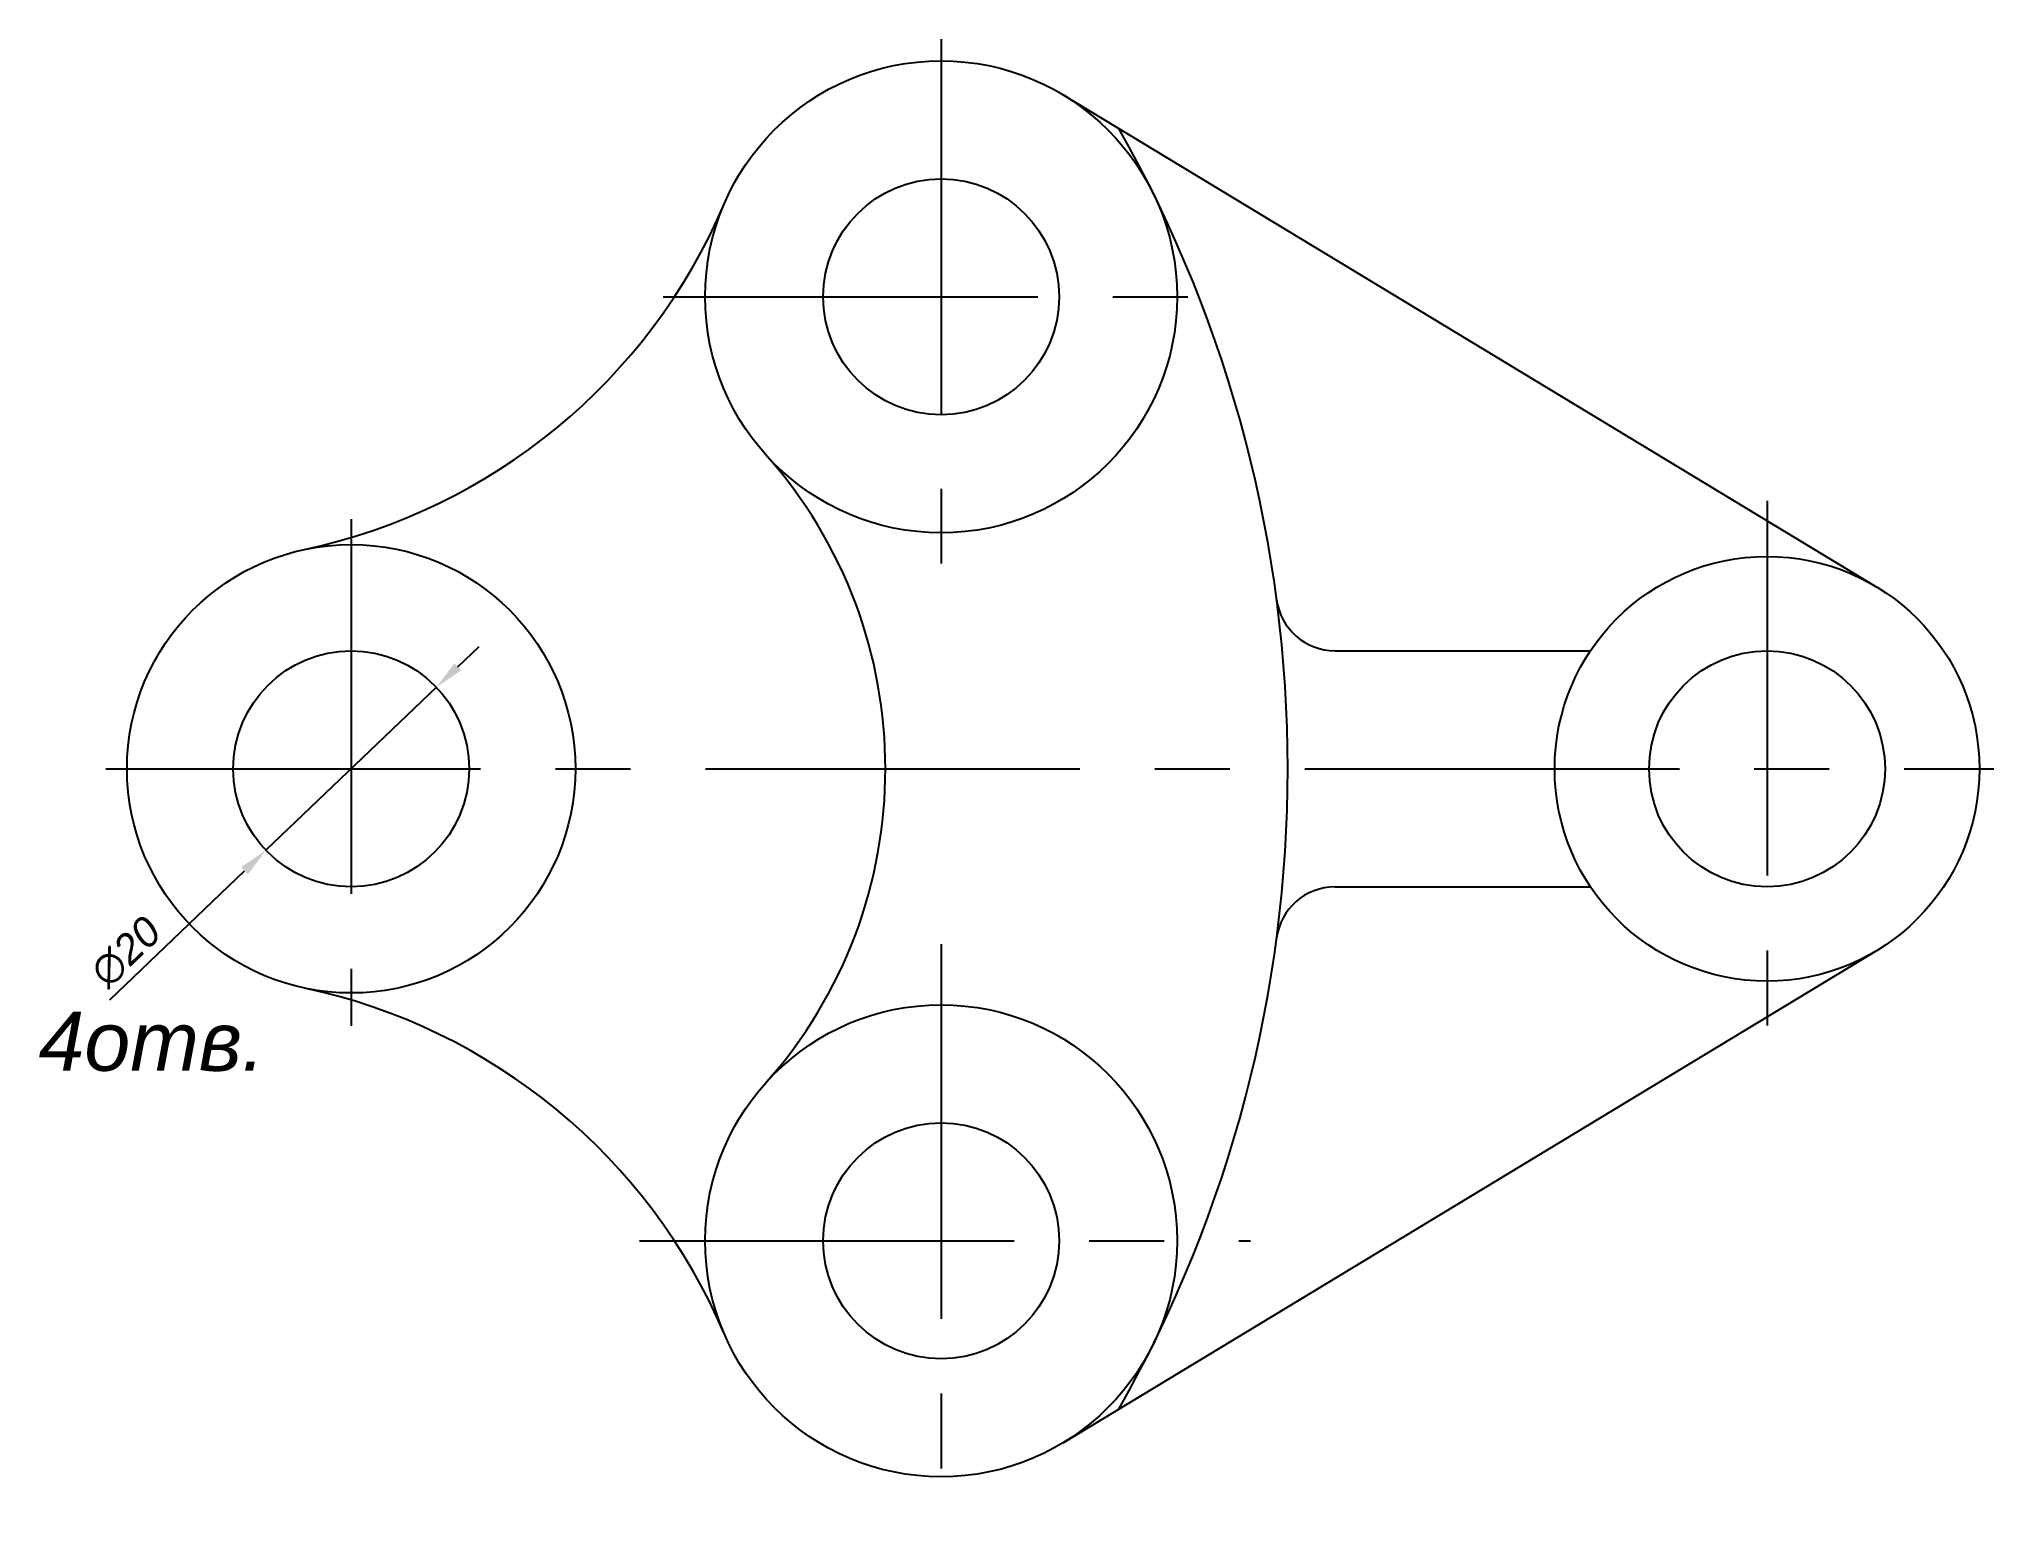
# Model space of a CAD drawing. Header units: millimetres. Extents: x 2466 to 2632, y 1421 to 1545.
import ezdxf

# ---------------------------------------------------------------- set-up
doc = ezdxf.new("R2010")
doc.units = ezdxf.units.MM
doc.linetypes.add('осевая', pattern=[50.8, 31.75, -6.35, 6.35, -6.35])
doc.layers.add('1-оси', color=51, linetype='осевая')
doc.layers.add('3', color=210, linetype='Continuous')
doc.styles.get("Standard").update_dxf_attribs({"font": 'ariali.ttf'})
doc.dimstyles.new('ISO-25', dxfattribs={"dimtxt": 2.5, "dimasz": 2.5, "dimexe": 1.25, "dimexo": 0.625, "dimtad": 1, "dimtxsty": 'Standard', "dimcen": 2.5, "dimadec": 0, "dimazin": 0, "dimtfac": 1, "dimtmove": 0, "dimatfit": 3, "dimfxl": 1, "dimarcsym": 0})

# ---------------------------------------------------------------- blocks, each defined once
blk = doc.blocks.new('*D7')
at = {"layer": '3', "color": 0, "lineweight": -2, "transparency": 16777216}
for p, q in [((2501.81, 1492.18), (2503.62, 1493.91)), ((2500, 1490.45), (2485.55, 1476.63)), ((2472.32, 1463.97), (2483.74, 1474.9))]:
    blk.add_line(p, q, dxfattribs=at)
at = {"layer": '3', "color": 0, "transparency": 16777216}
for points in [[(2501.52, 1492.48), (2502.1, 1491.88), (2500, 1490.45)], [(2483.46, 1475.2), (2484.03, 1474.6), (2485.55, 1476.63)]]:
    blk.add_solid(points, dxfattribs=at)
at = {"layer": 'Defpoints', "color": 0, "transparency": 16777216}
for p in [(2500, 1490.45), (2485.55, 1476.63)]:
    blk.add_point(p, dxfattribs=at)
at = {"layer": '3', "color": 0, "transparency": 16777216, "insert": (2473.69, 1468.01), "char_height": 2.5, "attachment_point": 5, "rotation": 43.727}
blk.add_mtext('∅20', dxfattribs=at)

msp = doc.modelspace()

# ---------------------------------------------------------------- linework, layer by layer
for p, q in [((2553.127, 1540.653), (2622.092, 1498.941)), ((2576.172, 1493.539), (2597.81, 1493.539)), ((2576.172, 1473.539), (2597.81, 1473.539)), ((2553.127, 1426.426), (2622.092, 1468.137)), ((2553.127, 1426.426), (2622.092, 1468.137)), ((2583.262, 1446.178), (2583.262, 1446.178))]:
    msp.add_line(p, q)
for centre, radius in [((2542.777, 1523.539), 20), ((2542.777, 1523.539), 10), ((2492.777, 1483.539), 19), ((2612.777, 1483.539), 18), ((2492.777, 1483.539), 10), ((2612.777, 1483.539), 10), ((2542.777, 1443.539), 20), ((2542.777, 1443.539), 10)]:
    msp.add_circle(centre, radius)
for centre, radius, start, end in [((2462.154, 1483.539), 110, 330.44157, 29.55843), ((2478.398, 1551.025), 50, 282.02745, 336.88068), ((2498.055, 1483.539), 40, 318.18969, 41.81031), ((2576.172, 1498.539), 5, 187.49472, 270), ((2576.172, 1468.539), 5, 90, 172.50528), ((2478.398, 1416.054), 50, 23.11932, 77.97255), ((2478.398, 1416.054), 50, 23.11932, 77.97255)]:
    msp.add_arc(centre, radius, start, end)
at = {"layer": '1-оси'}
for p, q in [((2542.777, 1545.379), (2542.777, 1498.333)), ((2519.224, 1523.539), (2566.534, 1523.539)), ((2612.777, 1506.236), (2612.777, 1459.44)), ((2492.777, 1504.693), (2492.777, 1461.744)), ((2471.994, 1483.539), (2632.004, 1483.539)), ((2542.777, 1468.683), (2542.777, 1420.816)), ((2517.219, 1443.539), (2568.993, 1443.539))]:
    msp.add_line(p, q, dxfattribs=at)

# ---------------------------------------------------------------- texts
at = {"layer": '3'}
msp.add_text('4отв.', height=5, dxfattribs=at).set_placement((2466.282, 1457.946))

# ---------------------------------------------------------------- dimensions: what is measured, and where the dimension line sits
dim = msp.add_diameter_dim_2p(p1=(2500.003, 1490.452), p2=(2485.55, 1476.627), dimstyle='ISO-25', dxfattribs=at)
dim.commit()
dim.dimension.update_dxf_attribs({"geometry": '*D7', "text_midpoint": (2475.048, 1466.581), "dimtype": 163})

doc.saveas('drawing.dxf')
